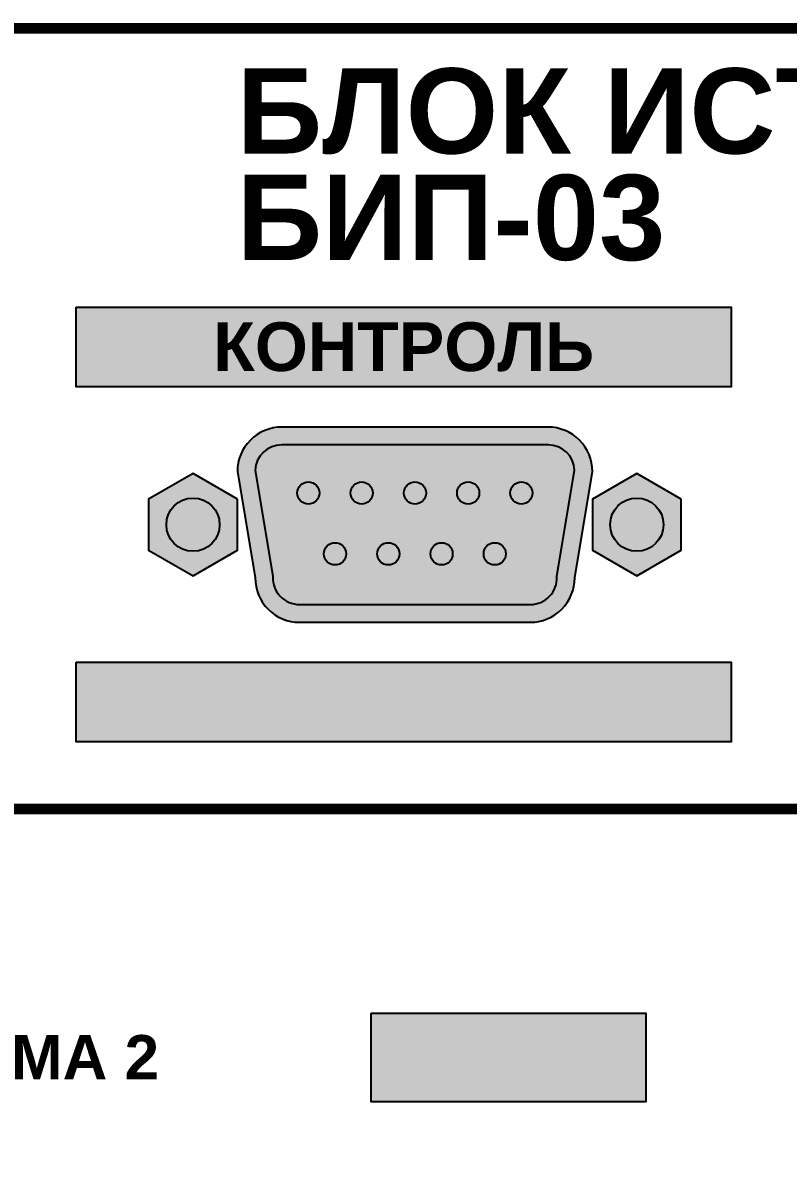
# Model space of a CAD drawing. Header units: millimetres. Extents: x -87434 to 499450, y -468665 to 122144.
# Drawn here: x 108302 to 109021, y 72121 to 73196 of the extents above; entities that cross this region are included whole.
import ezdxf

# ---------------------------------------------------------------- set-up
doc = ezdxf.new("R2010")
doc.units = ezdxf.units.MM
doc.linetypes.add('SOLID', pattern=[0])
doc.layers.add('WIRES', color=7, linetype='SOLID')
doc.styles.add('Arial', font='arial.ttf', dxfattribs={"height": 9.8})
doc.styles.add('АРИЭЛЬ', font='txt')

# ---------------------------------------------------------------- blocks, each defined once
blk = doc.blocks.new('*U1223')
h = blk.add_hatch(color=252)
h.set_gradient(color1=(141, 145, 145), color2=(100, 104, 104), one_color=1, tint=0.4, name='INVSPHERICAL')
h.paths.add_polyline_path([(5, 1.443), (5, 4.33), (2.5, 5.774), (0, 4.33), (0, 1.443), (2.5, 0)])
h.paths.add_polyline_path([(2.5, 1.387, -1), (2.5, 4.387, -1)], flags=16)
h = blk.add_hatch(color=252)
h.set_gradient(color1=(90, 94, 94), color2=(0, 0, 0), name='SPHERICAL')
h.paths.add_polyline_path([(2.5, 4.387, 1), (2.5, 1.387, 1)])
at = {"color": 253}
blk.add_lwpolyline([(5, 4.33), (2.5, 5.774), (0, 4.33), (0, 1.443), (2.5, 0), (5, 1.443)], close=True, dxfattribs=at)
blk.add_circle((2.5, 2.887), 1.5, dxfattribs=at)
blk.add_circle((2.5, 2.887), 1.5, dxfattribs=at)
blk.add_circle((2.5, 2.887), 1.5, dxfattribs=at)
blk = doc.blocks.new('*U1224')
h = blk.add_hatch(color=254)
h.set_gradient(color1=(216, 223, 220), color2=(174, 188, 182), one_color=1, tint=0.71, name='INVSPHERICAL')
h.paths.add_polyline_path([(24, 2.5), (25, 8.5, 0.414214), (22.5, 11), (7.5, 11, 0.414214), (5, 8.5), (6, 2.5, 0.414214), (8.5, 0), (21.5, 0, 0.414214)])
h.paths.add_polyline_path([(22.998, 2.572, -0.428408), (21.5, 1), (8.5, 1, -0.428408), (7.002, 2.572), (6.002, 8.572, -0.40016), (7.5, 10), (22.5, 10, -0.40016), (23.998, 8.572)], flags=16)
h = blk.add_hatch(color=165)
h.set_gradient(color1=(59, 94, 151), color2=(66, 105, 169), one_color=1, tint=0.46, name='SPHERICAL')
h.paths.add_polyline_path([(21.5, 1, 0.428408), (22.998, 2.572), (23.998, 8.572, 0.40016), (22.5, 10), (7.5, 10, 0.40016), (6.002, 8.572), (7.002, 2.572, 0.428408), (8.5, 1)])
h = blk.add_hatch(color=46)
h.set_gradient(color1=(107, 90, 20), color2=(142, 119, 26), one_color=1, tint=0.33, name='INVSPHERICAL')
h.paths.add_polyline_path([(9.625, 7.286, 1), (8.375, 7.286, 1)])
h = blk.add_hatch(color=46)
h.set_gradient(color1=(107, 90, 20), color2=(142, 119, 26), one_color=1, tint=0.33, name='INVSPHERICAL')
h.paths.add_polyline_path([(12.625, 7.286, 1), (11.375, 7.286, 1)])
h = blk.add_hatch(color=46)
h.set_gradient(color1=(107, 90, 20), color2=(142, 119, 26), one_color=1, tint=0.33, name='INVSPHERICAL')
h.paths.add_polyline_path([(15.625, 7.286, 1), (14.375, 7.286, 1)])
h = blk.add_hatch(color=46)
h.set_gradient(color1=(107, 90, 20), color2=(142, 119, 26), one_color=1, tint=0.33, name='INVSPHERICAL')
h.paths.add_polyline_path([(18.625, 7.286, 1), (17.375, 7.286, 1)])
h = blk.add_hatch(color=46)
h.set_gradient(color1=(107, 90, 20), color2=(142, 119, 26), one_color=1, tint=0.33, name='INVSPHERICAL')
h.paths.add_polyline_path([(21.625, 7.286, 1), (20.375, 7.286, 1)])
h = blk.add_hatch(color=46)
h.set_gradient(color1=(107, 90, 20), color2=(142, 119, 26), one_color=1, tint=0.33, name='INVSPHERICAL')
h.paths.add_polyline_path([(11.125, 3.858, 1), (9.875, 3.858, 1)])
h = blk.add_hatch(color=46)
h.set_gradient(color1=(107, 90, 20), color2=(142, 119, 26), one_color=1, tint=0.33, name='INVSPHERICAL')
h.paths.add_polyline_path([(14.125, 3.858, 1), (12.875, 3.858, 1)])
h = blk.add_hatch(color=46)
h.set_gradient(color1=(107, 90, 20), color2=(142, 119, 26), one_color=1, tint=0.33, name='INVSPHERICAL')
h.paths.add_polyline_path([(17.125, 3.858, 1), (15.875, 3.858, 1)])
h = blk.add_hatch(color=46)
h.set_gradient(color1=(107, 90, 20), color2=(142, 119, 26), one_color=1, tint=0.33, name='INVSPHERICAL')
h.paths.add_polyline_path([(20.125, 3.858, 1), (18.875, 3.858, 1)])
at = {"color": 252}
blk.add_lwpolyline([(8.5, 0), (21.5, 0, 0.414214), (24, 2.5), (25, 8.5, 0.414214), (22.5, 11), (7.5, 11, 0.414214), (5, 8.5), (6, 2.5, 0.414214)], format="xyb", close=True, dxfattribs=at)
blk.add_lwpolyline([(8.5, 1), (21.5, 1, 0.428408), (22.998, 2.572), (23.998, 8.572, 0.40016), (22.5, 10), (7.5, 10, 0.40016), (6.002, 8.572), (7.002, 2.572, 0.428408)], format="xyb", close=True)
at = {"color": 40, "true_color": 0xf0d033}
for centre in [(9, 7.286), (12, 7.286), (15, 7.286), (18, 7.286), (21, 7.286), (10.5, 3.858), (13.5, 3.858), (16.5, 3.858), (19.5, 3.858)]:
    blk.add_circle(centre, 0.625, dxfattribs=at)
at = {"color": 252}
for centre in [(2.5, 5.5), (2.5, 5.5), (27.5, 5.5), (27.5, 5.5), (27.5, 5.5)]:
    blk.add_circle(centre, 1.5, dxfattribs=at)
at = {"ltscale": 100}
for p in [(0, 2.613), (25, 2.613)]:
    blk.add_blockref('*U1223', p, dxfattribs=at)
blk = doc.blocks.new('*U1230')
at = {"true_color": 0xb3b3b3}
h = blk.add_hatch(color=253, dxfattribs=at)
h.dxf.hatch_style = 1
h.paths.add_polyline_path([(216.64, 28.283), (216.64, 23.788), (253.524, 23.788), (253.524, 28.283)])
h = blk.add_hatch(color=253, dxfattribs=at)
h.dxf.hatch_style = 1
h.paths.add_polyline_path([(216.64, 8.283), (216.64, 3.788), (253.524, 3.788), (253.524, 8.283)])
at = {"const_width": 0.6}
blk.add_lwpolyline([(0, 0), (482, 0), (482, 44), (0, 44)], close=True, dxfattribs=at)
at = {"color": 253, "true_color": 0xb3b3b3}
for points in [[(216.64, 28.283), (253.524, 28.283), (253.524, 23.788), (216.64, 23.788)], [(216.64, 8.283), (253.524, 8.283), (253.524, 3.788), (216.64, 3.788)]]:
    blk.add_lwpolyline(points, close=True, dxfattribs=at)
at = {"layer": 'WIRES', "ltscale": 100}
blk.add_blockref('*U1224', (220.715, 10.523), dxfattribs=at)
at = {"insert": (225.669, 36.3), "char_height": 4.8, "width": 153.21374, "attachment_point": 4, "line_spacing_factor": 0.75, "style": 'Arial'}
blk.add_mtext('{\\fArial|b1|i0|c204|p34;БЛОК ИСТОЧНИКОВ ПРОГРАММ\\PБИП-03', dxfattribs=at)
at = {"insert": (235.082, 26.036), "char_height": 2.75, "width": 36.88451, "attachment_point": 5, "style": 'АРИЭЛЬ'}
blk.add_mtext('{\\fArial|b1|i0|c204|p34;КОНТРОЛЬ', dxfattribs=at)
blk = doc.blocks.new('*U1231')
blk.add_blockref('*U1230', (0, 0))
blk = doc.blocks.new('*U1250')
at = {"true_color": 0xb3b3b3}
h = blk.add_hatch(color=253, dxfattribs=at)
h.dxf.hatch_style = 1
h.paths.add_polyline_path([(248.716, 71.495), (248.716, 76.49), (233.253, 76.49), (233.253, 71.495)])
at = {"const_width": 0.6}
blk.add_lwpolyline([(0, 0), (482, 0), (482, 88), (0, 88)], close=True, dxfattribs=at)
at = {"color": 253, "true_color": 0xb3b3b3}
blk.add_lwpolyline([(233.253, 76.49), (248.716, 76.49), (248.716, 71.495), (233.253, 71.495)], close=True, dxfattribs=at)
at = {"insert": (208.485, 73.993), "char_height": 2.5, "width": 49.53759, "attachment_point": 5, "style": 'АРИЭЛЬ'}
blk.add_mtext('{\\fArial|b1|i0|c204|p34;ПРОГРАММА 2', dxfattribs=at)
blk = doc.blocks.new('*U1251')
blk.add_blockref('*U1250', (2532.316, 1151.71))
blk = doc.blocks.new('A$C0D4A27B5')
for name, p in [('*U1231', (55.023, -395.956)), ('*U1251', (-2477.294, -1635.665))]:
    blk.add_blockref(name, p)

msp = doc.modelspace()

# ---------------------------------------------------------------- block references
at = {"xscale": 16.66666666666666, "yscale": 16.66666666666666, "zscale": 16.66666666666666}
msp.add_blockref('A$C0D4A27B5', (103824.48396, 79056.46287), dxfattribs=at)

doc.saveas('drawing.dxf')
